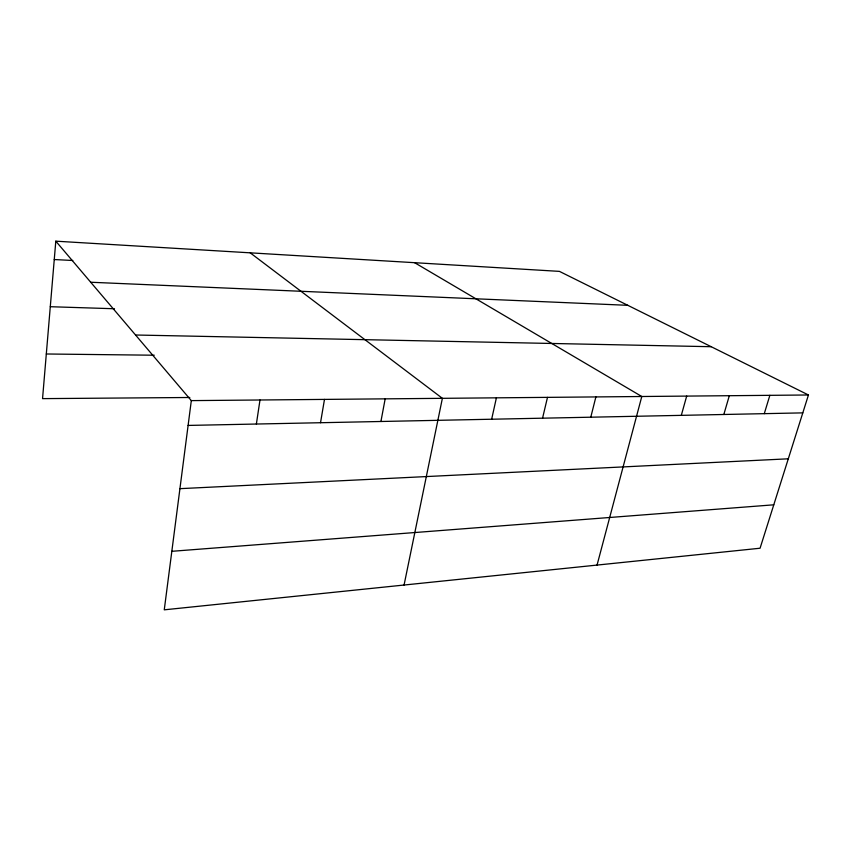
<?xml version="1.0" encoding="UTF-8"?>
<svg xmlns="http://www.w3.org/2000/svg" width="851" height="851" viewBox="0 0 851 851"><rect width="100%" height="100%" fill="white"/><g stroke="black" fill="none" stroke-linecap="round" stroke-linejoin="round"><path stroke-width="1.28" d="M55.804 241.173L191.315 400.619L164.264 609.827L760.071 548.225L808.45 394.981L559.415 271.373L55.804 241.173L42.55 398.63L189.794 397.491M256.374 424.032L259.991 399.991M320.529 422.724L324.486 399.396M380.918 421.49L385.173 398.842M404.065 585.041L442.382 398.321L250.205 252.832M491.655 419.224L496.399 397.832M542.555 418.192L547.491 397.364M590.785 417.203L595.881 396.917M597.051 565.085L641.792 396.502L414.618 262.693M681.311 415.352L686.683 396.098M723.829 414.48L729.318 395.704M764.283 413.66L769.857 395.332M171.828 551.31L773.782 504.813M179.933 488.665L788.303 458.806M188.114 425.426L802.801 412.873M191.315 400.619L808.45 394.981M46.305 353.984L154.244 355.218M135.564 335.007L711.181 346.708M50.283 306.711L114.502 308.753M90.717 282.245L627.804 305.318M54.262 259.534L72.792 260.502"/></g></svg>
